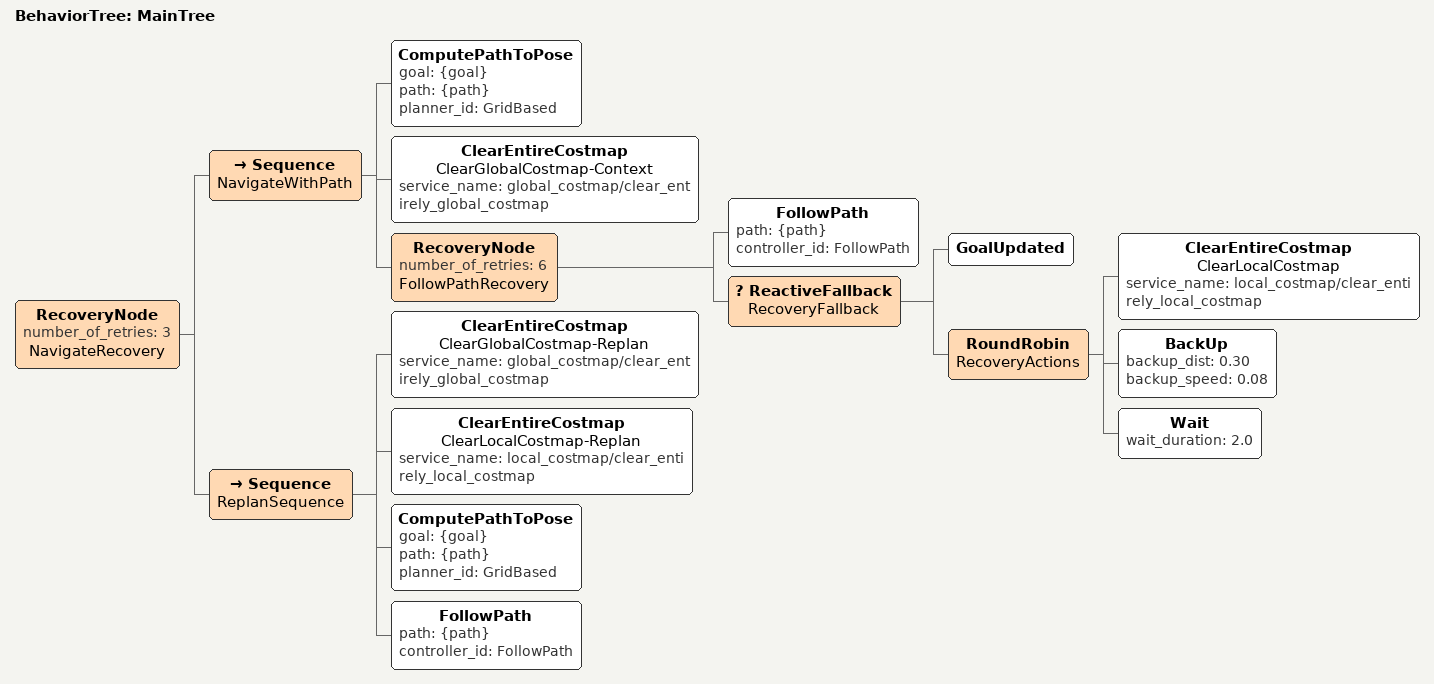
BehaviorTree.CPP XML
<root main_tree_to_execute="MainTree">
  <BehaviorTree ID="MainTree">

    <RecoveryNode number_of_retries="3" name="NavigateRecovery">

      <!-- TAHAP 1: Hitung jalur global dan langsung ikuti -->
      <Sequence name="NavigateWithPath">
        <ComputePathToPose goal="{goal}" path="{path}" planner_id="GridBased"/>
        <ClearEntireCostmap name="ClearGlobalCostmap-Context"
                            service_name="global_costmap/clear_entirely_global_costmap"/>

        <!-- TAHAP 2: Follow path dengan recovery terbatas -->
        <RecoveryNode number_of_retries="6" name="FollowPathRecovery">

          <FollowPath path="{path}" controller_id="FollowPath"/>

          <ReactiveFallback name="RecoveryFallback">
            <!-- Jika goal berubah, batalkan recovery dan ikuti goal baru -->
            <GoalUpdated/>

            <RoundRobin name="RecoveryActions">
              <!-- Putaran 1: Buang obstacle hantu di local costmap -->
              <ClearEntireCostmap name="ClearLocalCostmap"
                                  service_name="local_costmap/clear_entirely_local_costmap"/>
              <!-- Putaran 2: Mundur lebih jauh agar punya ruang untuk belok -->
              <BackUp backup_dist="0.30" backup_speed="0.08"/>
              <!-- Putaran 3: Tunggu sebentar, beri costmap waktu update -->
              <Wait wait_duration="2.0"/>
            </RoundRobin>
          </ReactiveFallback>

        </RecoveryNode>
      </Sequence>

      <!-- TAHAP 3: Jika 6 retry habis, minta jalur global BARU -->
      <!-- Robot sudah bergeser dari posisi awal akibat recovery,
           jalur baru dihitung dari posisi aktual saat ini -->
      <Sequence name="ReplanSequence">
        <ClearEntireCostmap name="ClearGlobalCostmap-Replan"
                            service_name="global_costmap/clear_entirely_global_costmap"/>
        <ClearEntireCostmap name="ClearLocalCostmap-Replan"
                            service_name="local_costmap/clear_entirely_local_costmap"/>
        <ComputePathToPose goal="{goal}" path="{path}" planner_id="GridBased"/>
        <FollowPath path="{path}" controller_id="FollowPath"/>
      </Sequence>

    </RecoveryNode>

  </BehaviorTree>
</root>
